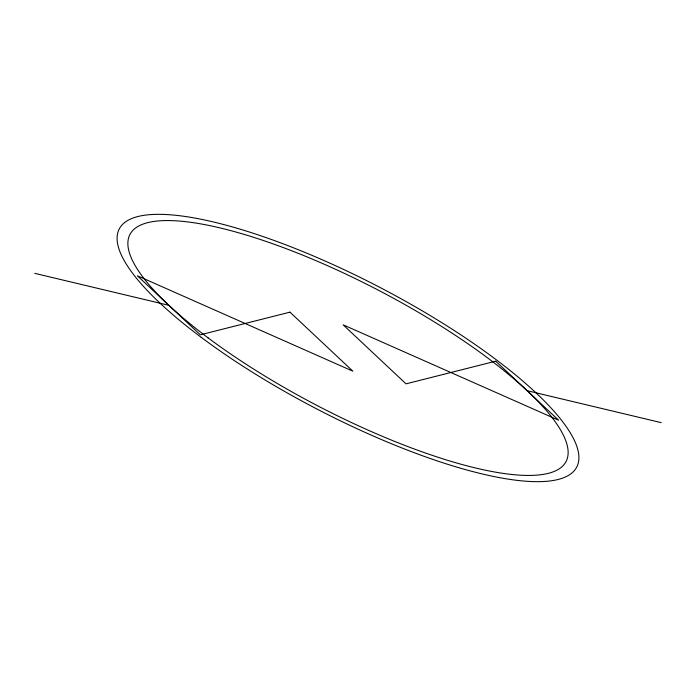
<?xml version="1.0" encoding="UTF-8"?>
<svg xmlns="http://www.w3.org/2000/svg" width="696" height="696" viewBox="0 0 696 696"><rect width="100%" height="100%" fill="white"/><g stroke="black" fill="none" stroke-linecap="round" stroke-linejoin="round"><path stroke-width="1.04" d="M34.8 273.363L168.85 305.309M527.15 390.691L661.2 422.637M289.971 312.147L200.3 334.828L137.399 275.79L352.872 371.185L289.971 312.147M495.7 361.172L406.029 383.853L343.128 324.815L558.601 420.21L495.7 361.172M208.06 337.838A245.836 65.285 27.5 0 0 565.135 463.092A245.836 65.285 27.5 0 0 270.805 243.069A245.836 65.285 27.5 0 0 208.06 337.838M201.214 337.342A257.877 68.478 27.5 0 0 575.766 468.721A257.877 68.478 27.5 0 0 267.02 237.936A257.877 68.478 27.5 0 0 201.214 337.342"/></g></svg>
